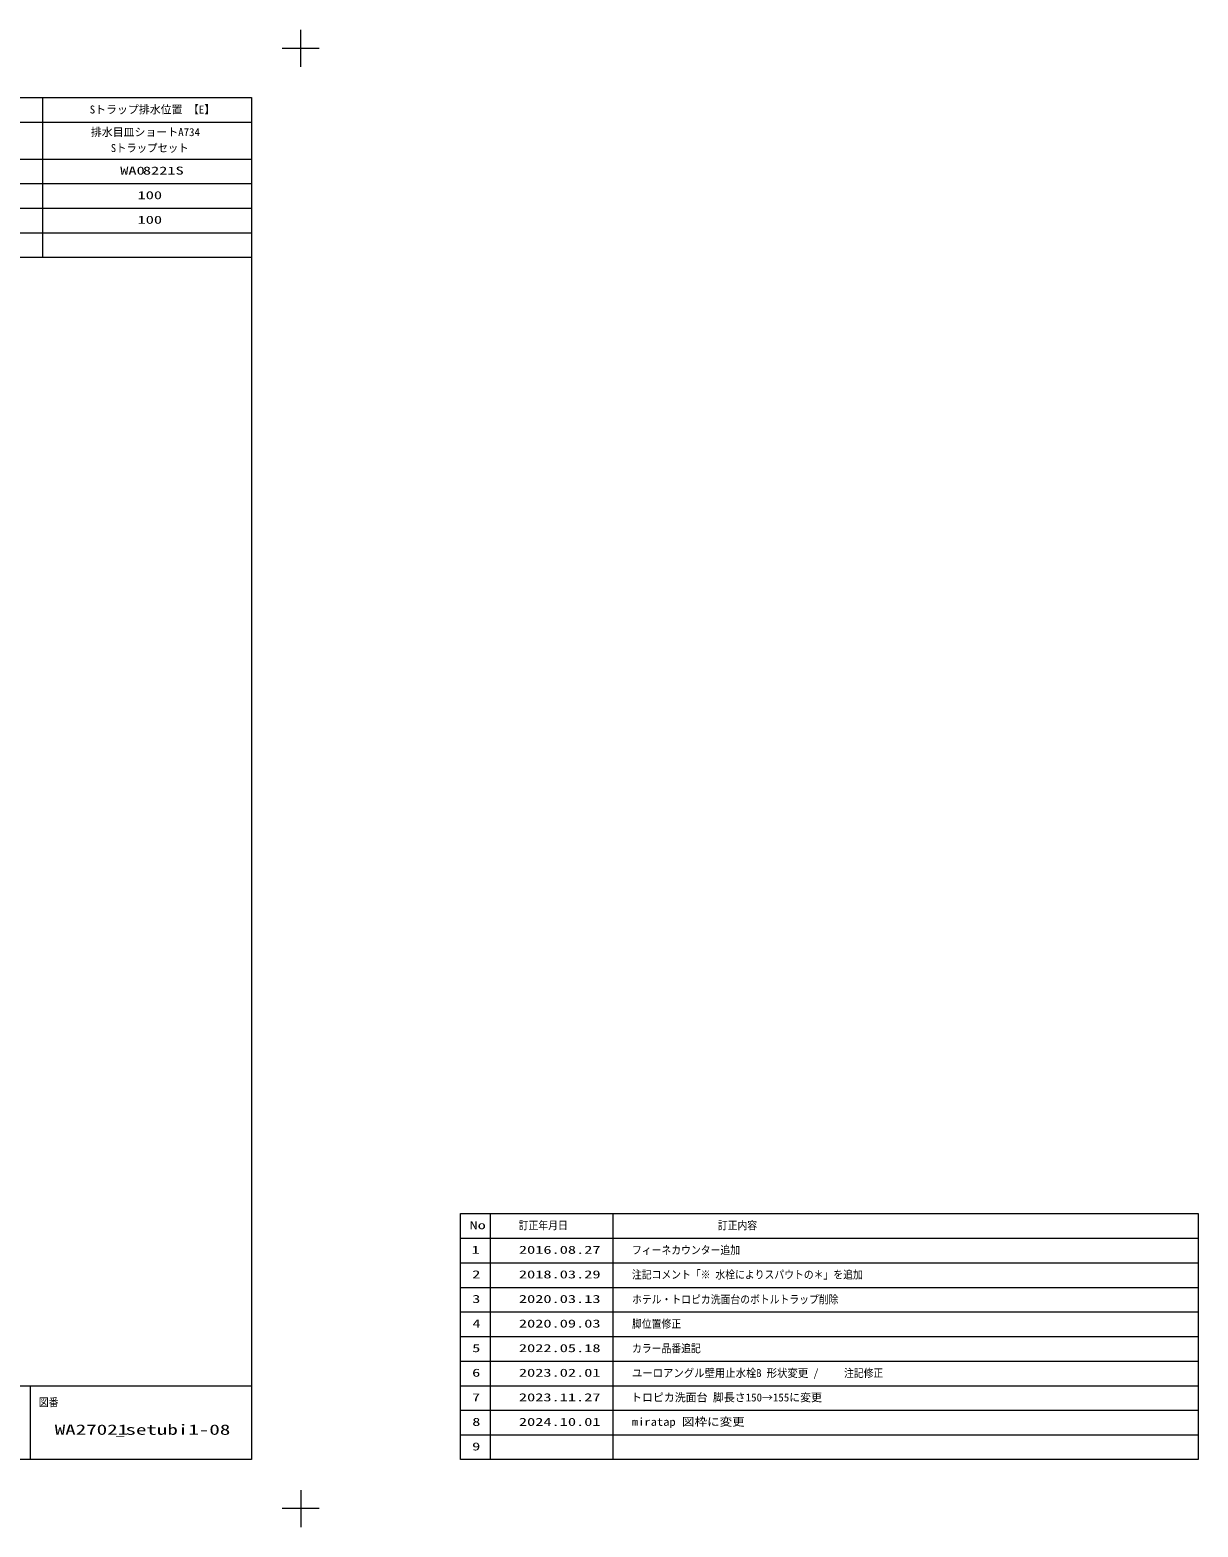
# Model space of a CAD drawing. Units: millimetres, scale not verified. Extents: x -6062 to 6062, y -3045 to 3045.
# Drawn here: x 1311 to 6062, y -3045 to 3045 of the extents above; entities that cross this region are included whole.
import ezdxf
from ezdxf.enums import TextEntityAlignment as Align

# ---------------------------------------------------------------- set-up
doc = ezdxf.new("R2010")
doc.units = ezdxf.units.MM
doc.header["$LTSCALE"] = 20
doc.layers.add('0-0_1図面枠', color=7, linetype='Continuous', lineweight=9)
doc.styles.add('ＭＳ ゴシック', font='')
doc.styles.get('ＭＳ ゴシック').set_extended_font_data('MS Gothic')

# ---------------------------------------------------------------- blocks, each defined once
blk = doc.blocks.new('グループ')
at = {"layer": '0-0_1図面枠'}
for p, q in [((-84000, 57900), (-84000, 60900)), ((84000, 57900), (84000, 60900)), ((-85500, 59400), (-82500, 59400)), ((85500, 59400), (82500, 59400)), ((-84000, -57900), (-84000, -60900)), ((84000, -57900), (84000, -60900)), ((-85500, -59400), (-82500, -59400)), ((85500, -59400), (82500, -59400))]:
    blk.add_line(p, q, dxfattribs=at)
blk = doc.blocks.new('グループ-1')
at = {"layer": '0-0_1図面枠'}
for p, q in [((99400, -35400), (99400, -55400)), ((109400, -35400), (109400, -55400)), ((97000, -37400), (157000, -37400)), ((97000, -39400), (157000, -39400)), ((97000, -41400), (157000, -41400)), ((97000, -43400), (157000, -43400)), ((97000, -45400), (157000, -45400)), ((97000, -47400), (157000, -47400)), ((97000, -49400), (157000, -49400)), ((97000, -51400), (157000, -51400)), ((97000, -53400), (157000, -53400))]:
    blk.add_line(p, q, dxfattribs=at)
blk.add_lwpolyline([(97000, -35400), (157000, -35400), (157000, -55400), (97000, -55400)], close=True, dxfattribs=at)
blk = doc.blocks.new('グループ-2')
at = {"layer": '0-0_1図面枠'}
for p, q in [((-80000, -49400), (80000, -49400)), ((-43000, -49400), (-43000, -55400)), ((22000, -49400), (22000, -55400)), ((38000, -49400), (38000, -55400)), ((50000, -49400), (50000, -55400)), ((62000, -49400), (62000, -55400))]:
    blk.add_line(p, q, dxfattribs=at)
blk.add_lwpolyline([(-80000, 55400), (80000, 55400), (80000, -55400), (-80000, -55400)], close=True, dxfattribs=at)
blk = doc.blocks.new('図面枠')
at = {"layer": '0-0_1図面枠'}
for name in ['グループ', 'グループ-2', 'グループ-1']:
    blk.add_blockref(name, (0, 0), dxfattribs=at)
at = {"layer": '0-0_1図面枠', "style": 'ＭＳ ゴシック'}
for s, width, p in [('No', 1.5, (97731, -36863.4)), ('訂正年月日', 0.9, (101734.4, -36876.6)), ('訂正内容', 0.9, (117934.4, -36878.7)), ('1', 1.5, (97896.5, -38865.1)), ('2', 1.5, (97949.9, -40863.4)), ('3', 1.5, (97949.9, -42863.4)), ('4', 1.5, (97965.5, -44863.4)), ('5', 1.5, (97949.9, -46863.4)), ('6', 1.5, (97945.9, -48863.4)), ('図番', 0.9, (62699.9, -51268.3)), ('7', 1.5, (97934.4, -50863.4)), ('8', 1.5, (97954, -52863.4)), ('9', 1.5, (97945.9, -54863.4))]:
    blk.add_text(s, height=650.9, dxfattribs=dict(at, width=width)).set_placement(p, align=Align.BOTTOM_LEFT)
blk = doc.blocks.new('グループ-4')
at = {"layer": '0-0_1図面枠'}
for p, q in [((17000, 55400), (17000, 42400)), ((29000, 55400), (29000, 42400)), ((46000, 55400), (46000, 42400)), ((63000, 55400), (63000, 42400)), ((9000, 53400), (80000, 53400)), ((9000, 50400), (80000, 50400)), ((9000, 48400), (80000, 48400)), ((9000, 46400), (80000, 46400)), ((9000, 44400), (80000, 44400))]:
    blk.add_line(p, q, dxfattribs=at)
blk.add_lwpolyline([(9000, 55400), (80000, 55400), (80000, 42400), (9000, 42400)], close=True, dxfattribs=at)
blk = doc.blocks.new('グループ-5')
at = {"layer": '0-0_1図面枠'}
for p, q in [((-10000, 55400), (-10000, 49400)), ((-16000, 53400), (8000, 53400)), ((-16000, 51400), (8000, 51400))]:
    blk.add_line(p, q, dxfattribs=at)
blk.add_lwpolyline([(-16000, 55400), (8000, 55400), (8000, 49400), (-16000, 49400)], close=True, dxfattribs=at)
blk = doc.blocks.new('グループ-6')
at = {"layer": '0-0_1図面枠'}
for name in ['グループ-5', 'グループ-4']:
    blk.add_blockref(name, (0, 0), dxfattribs=at)
at = {"layer": '0-0_1図面枠', "style": 'ＭＳ ゴシック'}
for s, width, p in [('品\u3000番', 0.9, (-14333.4, 53930.8)), ('品\u3000名', 0.9, (-2279.6, 53921.3)), ('床給水・給湯位置\u3000【B】', 0.95, (18206.1, 53923.4)), ('ボトルトラップ排水位置 【D】', 0.95, (48822.3, 53906.1)), ('品\u3000名', 0.9, (11720.4, 51421.3)), ('品\u3000番', 0.9, (11666.6, 48930.8)), ('ホテル洗面台', 0.9, (10161, 46917.3)), ('トロピカ洗面台', 0.9, (9928.2, 44905.8))]:
    blk.add_text(s, height=650.9, dxfattribs=dict(at, width=width)).set_placement(p, align=Align.BOTTOM_LEFT)
for s, p in [('Pトラップ排水位置 【C】', (32777.2, 53906.1)), ('Sトラップ排水位置 【E】', (66834.7, 53906.1))]:
    blk.add_text(s, height=650.9, dxfattribs=at).set_placement(p, align=Align.BOTTOM_LEFT)

msp = doc.modelspace()

# ---------------------------------------------------------------- block references
at = {"layer": '0-0_1図面枠', "xscale": 0.05, "yscale": 0.05}
for name in ['図面枠', 'グループ-6']:
    msp.add_blockref(name, (-1787.5, 0), dxfattribs=at)

# ---------------------------------------------------------------- texts
at = {"layer": '0-0_1図面枠', "style": 'ＭＳ ゴシック'}
for s, p in [('排水目皿ショートA734', (1558.97, 2603.34)), ('トロピカ洗面台 脚長さ150→155に変更', (3756.34, -2543.85))]:
    msp.add_text(s, height=32.55, dxfattribs=at).set_placement(p, align=Align.BOTTOM_LEFT)
for s, height, width, p in [('Sトラップセット', 32.55, 0.95, (1640.31, 2538.59)), ('WA0', 32.55, 1.5, (1678.38, 2446.74)), ('8221S', 32.55, 1.5, (1770.59, 2446.74)), ('100', 32.55, 1.5, (1748.89, 2346.74)), ('100', 32.55, 1.5, (1748.89, 2246.74)), ('2016.08.27', 32.55, 1.5, (3300, -1943.26)), ('フィーネカウンター追加', 32.55, 0.9, (3760, -1944.41)), ('2018.03.29', 32.55, 1.5, (3300, -2043.26)), ('注記コメント「※ 水栓によりスパウトの＊」を追加', 32.55, 0.9, (3759.79, -2044.22)), ('2020.03.13', 32.55, 1.5, (3300, -2143.26)), ('ホテル・トロピカ', 32.55, 0.9, (3760.4, -2145.08)), ('洗面台のボトルトラップ削除', 32.55, 0.9, (4080.43, -2145.08)), ('2020.09.03', 32.55, 1.5, (3300, -2243.26)), ('脚位置修正', 32.55, 0.9, (3760.2, -2244.22)), ('2022.05.18', 32.55, 1.5, (3300, -2343.26)), ('カラー品番追記', 32.55, 0.9, (3760.2, -2344.22)), ('2023.02.01', 32.55, 1.5, (3300, -2443.26)), ('ユーロアングル壁用止水栓B 形状変更 /', 32.55, 0.95, (3759.79, -2444.71)), ('注記修正', 32.55, 0.9, (4622.4, -2444.71)), ('2023.11.27', 32.55, 1.5, (3300, -2543.26)), ('2024.10.01', 32.55, 1.5, (3300, -2643.26)), ('miratap 図枠に変更', 32.55, 1.15, (3759.62, -2642.97)), ('WA27021', 41.79, 1.5, (1412.02, -2682.24)), ('_setubi1-08', 41.79, 1.5, (1657.05, -2682.24))]:
    msp.add_text(s, height=height, dxfattribs=dict(at, width=width)).set_placement(p, align=Align.BOTTOM_LEFT)

doc.saveas('drawing.dxf')
